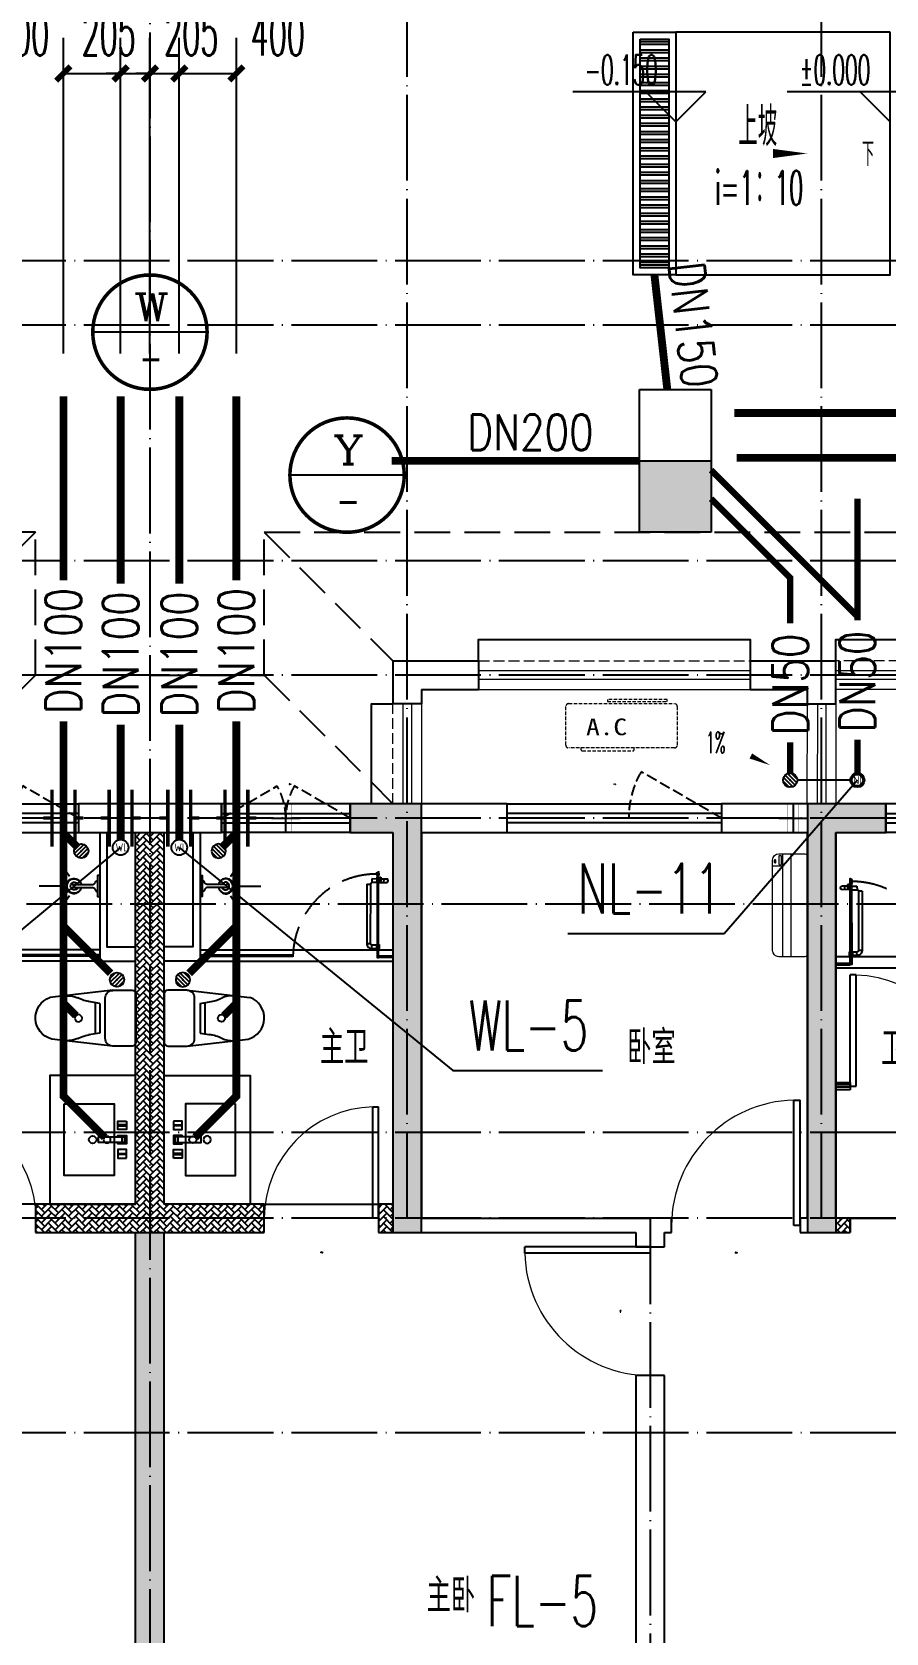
# Model space of a CAD drawing. Extents: x 27938 to 1507990, y 110129 to 923079.
# Drawn here: x 852092 to 858067, y 676056 to 687257 of the extents above; entities that cross this region are included whole.
import ezdxf
from ezdxf.enums import TextEntityAlignment as Align

# ---------------------------------------------------------------- set-up
doc = ezdxf.new("R2010")
doc.units = 0
doc.header["$LTSCALE"] = 1000
doc.header["$MEASUREMENT"] = 0
doc.linetypes.add('DASH', pattern=[0.35, 0.25, -0.1])
doc.linetypes.add('DOTE', pattern=[2.42, 2, -0.2, 0.02, -0.2])
for name, color, linetype in [('COLUMN', 9, 'Continuous'), ('CURTWALL', 4, 'Continuous'), ('DIM_ELEV', 3, 'Continuous'), ('DIM_SYMB', 3, 'Continuous'), ('DIM_凝结', 150, 'Continuous'), ('DIM_废水', 31, 'Continuous'), ('DIM_污水', 2, 'Continuous'), ('DIM_雨水', 4, 'Continuous'), ('DOTE', 1, 'Continuous'), ('EQUIP_污水', 7, 'Continuous'), ('IP-bath&kitchen-JOHNSON', 4, 'Continuous'), ('LVTRY', 6, 'Continuous'), ('P-bath&kitchen-JOHNSON', 4, 'Continuous'), ('PIPE-凝结', 150, 'N'), ('PIPE-污水', 2, 'W'), ('PIPE-雨水', 4, 'TG_Y'), ('PUB_HATCH', 8, 'Continuous'), ('PUB_TEXT', 4, 'Continuous'), ('STAIR', 2, 'Continuous'), ('TEXT_凝结', 7, 'Continuous'), ('TEXT_污水', 7, 'Continuous'), ('TEXT_雨水', 7, 'Continuous'), ('TWT_DIM', 3, 'Continuous'), ('TWT_雨水口', 4, 'Continuous'), ('VALVE_污水', 7, 'Continuous'), ('VPIPE-中水', 122, 'Continuous'), ('VPIPE-凝结', 150, 'N'), ('VPIPE-污水', 2, 'W'), ('WALL', 9, 'Continuous'), ('WINDOW', 4, 'Continuous'), ('WINDOW_TEXT', 7, 'Continuous'), ('保温', 6, 'Continuous'), ('卫生间', 6, 'Continuous'), ('机电标识类', 1, 'Continuous'), ('看线', 251, 'Continuous')]:
    doc.layers.add(name, color=color, linetype=linetype)
for name, color, linetype, lineweight in [('平面-排水沟', 86, 'Continuous', 15), ('平面-栏杆', 135, 'Continuous', 15), ('平面-看线', 45, 'Continuous', 15), ('平面-空调室内机', 176, 'Continuous', 9), ('平面-空调预留孔', 173, 'Continuous', 15), ('空调', 76, 'Continuous', 13)]:
    doc.layers.add(name, color=color, linetype=linetype, lineweight=lineweight)
doc.styles.add('_TCH_DIM', font='SIMPLEX.shx', dxfattribs={"width": 0.7, "bigfont": 'GBCBIG.shx'})
doc.styles.add('_TCH_DIM_T3', font='SIMPLEX.shx', dxfattribs={"width": 0.494118, "bigfont": 'GBCBIG.shx'})
doc.styles.add('_TCH_WINDOW', font='SIMPLEX.shx', dxfattribs={"width": 0.7, "height": 3.5, "bigfont": 'GBCBIG.shx'})
doc.styles.add('_TWT_CIRCLE', font='COMPLEX', dxfattribs={"width": 1.1, "height": 3.5, "bigfont": 'HZTXT'})
doc.styles.add('_TWT_PIPEDN', font='SIMPLEX', dxfattribs={"width": 0.8, "height": 3.5, "bigfont": 'HZTXT'})
doc.styles.add('_TWT_SERIAL', font='SIMPLEX', dxfattribs={"width": 0.8, "height": 3.5, "bigfont": 'HZTXT'})
doc.styles.get("Standard").update_dxf_attribs({"font": 'gbenor.shx', "bigfont": 'gbcbig.shx'})
doc.styles.add('TG_LINETYPE', font='SIMPLEX', dxfattribs={"width": 0.8, "height": 3, "bigfont": 'HZTXT'})
doc.styles.add('黑体', font='simhei.ttf')
doc.linetypes.add('N', pattern='A,3,-0.2,["N",Standard,S=0.25,R=0,X=-0.1,Y=-0.115],-0.2', length=3.4)
doc.linetypes.add('TG_Y', pattern='A,2,-0.229,["Y",TG_LINETYPE,S=0.1,R=0,X=-0.229,Y=-0.15],0', length=2.229)
doc.linetypes.add('W', pattern='A,3,-0.2,["W",Standard,S=0.25,R=0,X=-0.1,Y=-0.115],-0.2', length=3.4)
doc.dimstyles.new('_TWT_ARCH&&100', dxfattribs={"dimtxt": 297.5, "dimasz": 100, "dimexe": 250, "dimexo": 300, "dimgap": 126.25, "dimtad": 1, "dimdec": 0, "dimzin": 0, "dimdsep": 46, "dimtxsty": '_TCH_DIM_T3', "dimblk": 'ARCHTICK', "dimcen": 0.09, "dimclrt": 7, "dimazin": 2, "dimtfac": 1, "dimtdec": 0, "dimtix": 1, "dimtmove": 2, "dimatfit": 3, "dimfxl": 1, "dimtolj": 1, "dimtzin": 0, "dimarcsym": 0})
pattern_1 = [(45, (0, 0), (0, 47.4157523), [100.584, -33.528]), (135, (23.708, 23.708), (3e-15, 47.4157523), [100.584, -33.528])]
pattern_2 = [(45, (-445516.58, -596748.81), (0, 47.4157523), [100.584, -33.528]), (135, (-445492.87, -596725.102), (3e-15, 47.4157523), [100.584, -33.528])]

# ---------------------------------------------------------------- blocks, each defined once
blk = doc.blocks.new('A$C148B7D8E')
at = {"layer": '卫生间', "color": 159, "linetype": 'DASH', "true_color": 0x22346e}
for p, q in [((24300, 10000), (23400, 9100)), ((24300, 9000), (23400, 8100))]:
    blk.add_line(p, q, dxfattribs=at)
blk.add_lwpolyline([(25100, 9000), (24300, 9000), (24300, 10000), (17900, 10000), (17900, 10800), (16100, 10800), (16100, 11800)], dxfattribs=at)
blk = doc.blocks.new('rrrrrrrrrrrra')
at = {"color": 0}
for p, q in [((-112, 459), (-112, 324)), ((253, 484), (-87, 484)), ((278, 324), (278, 459)), ((-112, 324), (-64, -103)), ((-59, 271), (224, 271)), ((-21, 232), (-34, 154)), ((186, 232), (-21, 232)), ((186, 232), (199, 154)), ((278, 324), (228, -116)), ((191, 200), (-26, 200))]:
    blk.add_line(p, q, dxfattribs=at)
for centre, radius, start, end in [((-87, 459), 25, 90, 180), ((253, 459), 25, 0, 90), ((-59, 324), 53.3, 180, 270), ((224, 324), 53.3, 270, 0), ((-323, 210), 294, 333.5369, 351.4828), ((488, 210), 294, 188.5172, 206.4631), ((149, -3), 224, 158.5202, 180), ((16, -3), 224, 0, 21.4798), ((84, -64), 153, 195.0773, 340.1181)]:
    blk.add_arc(centre, radius, start, end, dxfattribs=at)
blk = doc.blocks.new('A$C1E0F638F')
at = {"color": 0}
for points in [[(500, 435), (500, 85), (0, 85), (0, 435)], [(270, 30), (230, 30), (230, 195), (270, 195)], [(120, 0), (180, 0), (180, 60), (120, 60)], [(147, 55), (153, 55), (153, 5), (147, 5)], [(230, 30), (270, 30), (270, 10), (230, 10)], [(380, 0), (320, 0), (320, 60), (380, 60)], [(353, 55), (347, 55), (347, 5), (353, 5)]]:
    blk.add_lwpolyline(points, close=True, dxfattribs=at)
blk.add_lwpolyline([(270, 60), (280, 60), (280, 0), (220, 0), (220, 60), (230, 60)], dxfattribs=at)
blk.add_circle((250, 236), 26, dxfattribs=at)
blk = doc.blocks.new('$lvtry$00000171')
at = {"color": 0}
for p, q in [((-74, 11), (-11, 74)), ((-70, -27), (27, 70)), ((-53, -53), (53, 53)), ((-27, -70), (70, 27)), ((11, -74), (74, -11))]:
    blk.add_line(p, q, dxfattribs=at)
blk.add_circle((0, 0), 75, dxfattribs=at)
blk.add_point((0, 0), dxfattribs=at)
blk = doc.blocks.new('135')
blk.add_hatch(color=0).paths.add_polyline_path([(5, 2), (4, -1), (-5, 2), (-4, 5)])
at = {"color": 0}
for p, q in [((-6, 19), (-3, 19)), ((-3, 19), (-6, 19)), ((-6, 3), (5, -2)), ((-6, 3), (-5, 3)), ((-5, 11), (-5, 31)), ((5, 11), (-5, 11)), ((5, 10), (-5, 10)), ((-5, 3), (-4, 6)), ((-4, 6), (5, 2)), ((0, 0), (0, 39)), ((6, 19), (3, 19)), ((3, 19), (6, 19)), ((4, -1), (5, 2)), ((5, 11), (5, 32)), ((4, -1), (6, -2))]:
    blk.add_line(p, q, dxfattribs=at)
for centre, radius, start, end in [((6, 16), 13.5, 151.0147, 204.8403), ((13, 4), 20.5, 163.0924, 182.0012), ((-6, 4), 1, 184.2275, 248.4661), ((-5, 22), 0.5, 335.7643, 151.0147), ((4, 18), 9.42, 155.7643, 171.9773), ((9, 15), 14.6, 166.278, 198.0953), ((14, 4), 19.5, 163.7443, 182.5269), ((-5, 3), 0.5, 181.9385, 247.2597), ((5, 22), 0.5, 29.8425, 204.574), ((-6, 17), 11.7, 10.475, 24.574), ((-6, 15), 12.4, 338.6449, 16.0476), ((29, 7), 24, 172.9439, 199.2318), ((-6, 16), 13.4, 334.9111, 29.8425), ((26, 6), 20.6, 169.1454, 199.9526), ((6, -1), 1.17, 247.4597, 19.9526), ((6, -1), 0.5, 247.4597, 19.2318)]:
    blk.add_arc(centre, radius, start, end, dxfattribs=at)
blk.add_open_spline([(-5, 31), (-4, 31), (-2, 33), (1, 29), (3, 31), (5, 32)], degree=3, knots=[0, 0, 0, 0, 3.066329, 6.218313, 11.124135, 11.124135, 11.124135, 11.124135], dxfattribs=at)
blk = doc.blocks.new('SDFAWERAWER')
at = {"layer": 'LVTRY', "color": 0}
for p, q in [((593941, -1242210), (593784, -1242595)), ((593941, -1242210), (593965, -1242220)), ((593988, -1242191), (593978, -1242214)), ((594017, -1242203), (593988, -1242191)), ((594016, -1242220), (594027, -1242193)), ((594026, -1242204), (594018, -1242222)), ((594025, -1242211), (594021, -1242220)), ((594023, -1242211), (594030, -1242194)), ((594025, -1242211), (594031, -1242197)), ((594027, -1242193), (594033, -1242195)), ((594030, -1242194), (594031, -1242197)), ((594032, -1242197), (594033, -1242195)), ((594033, -1242195), (594034, -1242197)), ((594034, -1242198), (594034, -1242197)), ((594047, -1242201), (594036, -1242229)), ((594037, -1242211), (594088, -1242232)), ((594039, -1242230), (594045, -1242214)), ((594042, -1242228), (594051, -1242205)), ((594050, -1242202), (594043, -1242218)), ((594047, -1242201), (594050, -1242202)), ((594050, -1242202), (594051, -1242205)), ((593965, -1242220), (593807, -1242604)), ((594007, -1242226), (593978, -1242214)), ((594016, -1242220), (594022, -1242223)), ((594018, -1242222), (594021, -1242220)), ((594023, -1242221), (594022, -1242223)), ((594022, -1242223), (594024, -1242222)), ((594024, -1242221), (594024, -1242222)), ((594028, -1242234), (594078, -1242255)), ((594036, -1242229), (594039, -1242230)), ((594039, -1242230), (594042, -1242228)), ((594057, -1242246), (594067, -1242223)), ((593784, -1242595), (593807, -1242604)), ((593803, -1242641), (593813, -1242618)), ((593803, -1242641), (593833, -1242653)), ((593813, -1242618), (593842, -1242630)), ((593842, -1242630), (593833, -1242653)), ((593834, -1242656), (593833, -1242653)), ((593845, -1242629), (593834, -1242656)), ((593836, -1242657), (593834, -1242656)), ((593848, -1242630), (593836, -1242657)), ((593845, -1242629), (593842, -1242630)), ((593848, -1242630), (593845, -1242629)), ((593847, -1242662), (593858, -1242634)), ((593847, -1242662), (593850, -1242663)), ((593850, -1242663), (593861, -1242635)), ((593852, -1242662), (593862, -1242637)), ((593858, -1242634), (593861, -1242635)), ((593861, -1242635), (593862, -1242637))]:
    blk.add_line(p, q, dxfattribs=at)
blk.add_lwpolyline([(593823, -1242717), (594046, -1242174), (594037, -1242170), (593814, -1242713)], close=True, dxfattribs=at)
blk.add_arc((594075, -1242240), 15.3, 281.7932, 33.7019, dxfattribs=at)
for centre, major_axis, start_param, end_param in [((593974, -1242224), (3.93, 9.6), 0, 1.570796), ((593817, -1242608), (13.5, 33.1), 1.570796, 3.141593), ((593817, -1242608), (3.93, 9.6), 1.570796, 3.141593)]:
    blk.add_ellipse(centre, major_axis=major_axis, ratio=1, start_param=start_param, end_param=end_param, dxfattribs=at)
at = {"layer": 'P-bath&kitchen-JOHNSON', "color": 0, "linetype": 'DASH'}
blk.add_arc((593810, -1242714), 586, 67.5369, 157.1325, dxfattribs=at)
at = {"layer": 'LVTRY', "color": 8, "xscale": -1, "rotation": 157.7329157530927}
blk.add_blockref('135', (594045, -1242162), dxfattribs=at)
blk = doc.blocks.new('A$C5DCB2F21')
at = {"layer": 'IP-bath&kitchen-JOHNSON', "color": 0}
for p, q in [((-68, -213), (-158, -275)), ((68, -213), (158, -275)), ((0, -261), (0, -425))]:
    blk.add_line(p, q, dxfattribs=at)
for centre, major_axis, ratio, start_param, end_param in [((0, -179), (-51, 0), 0.990052, -1.36297, 4.504563), ((0, -178), (-26.8, 0), 0.994812, -1.167677, 4.309269)]:
    blk.add_ellipse(centre, major_axis=major_axis, ratio=ratio, start_param=start_param, end_param=end_param, dxfattribs=at)
at = {"layer": 'LVTRY', "color": 0}
for p, q in [((74, 0), (-74, 0)), ((-10, -174), (-10, -49)), ((11, -174), (11, -49))]:
    blk.add_line(p, q, dxfattribs=at)
blk.add_lwpolyline([(74, 0), (74, -16), (-74, -16), (-74, 0)], dxfattribs=at)
for points in [[(-26, -31, -0.364142), (-38, -16, -0.020495)], [(-10, -49, 0.214893), (-26, -31, 7.649644)], [(11, -49, -0.21439), (26, -31, -7.649644)], [(26, -31, 0.364142), (38, -16, 0.020495)]]:
    blk.add_lwpolyline(points, format="xyb", dxfattribs=at)
blk.add_arc((0, -174), 10.5, 180, 0, dxfattribs=at)
for centre, major_axis, ratio, start_param, end_param in [((0, -181), (53.6, 0), 0.987577, 1.76809, 7.656688), ((-12, -165), (0, 1.43), 0.85, -1.570796, 4.712389), ((-12, -189), (0, 1.43), 0.85, 4.712389, 10.995574), ((12, -165), (0, 1.43), 0.85, 4.712389, 10.995574), ((12, -189), (0, 1.43), 0.85, 4.712389, 10.995574)]:
    blk.add_ellipse(centre, major_axis=major_axis, ratio=ratio, start_param=start_param, end_param=end_param, dxfattribs=at)
blk = doc.blocks.new('GDGDRGDGRD')
at = {"layer": 'IP-bath&kitchen-JOHNSON', "color": 0}
for p, q in [((490533, 524228), (491883, 524228)), ((490533, 524193), (491183, 524193)), ((490533, 524183), (491183, 524183)), ((490533, 524148), (491883, 524148)), ((491183, 524183), (491183, 524193)), ((491883, 524183), (491783, 524183)), ((491783, 524173), (491783, 524183)), ((491883, 524173), (491783, 524173))]:
    blk.add_line(p, q, dxfattribs=at)
for points in [[(490533, 525048), (490533, 524148), (490283, 524148)], [(490483, 525048), (490483, 524248), (490283, 524248)]]:
    blk.add_lwpolyline(points, dxfattribs=at)
at = {"layer": 'LVTRY', "color": 0}
blk.add_lwpolyline([(490883, 522448), (490283, 522448), (490283, 523348), (490883, 523348)], close=True, dxfattribs=at)
at = {"layer": 'IP-bath&kitchen-JOHNSON', "color": 8}
for name, p, rotation in [('A$C5DCB2F21', (490533, 524673), 90.008488524447), ('SDFAWERAWER', (-528536, 1449334), 22.25976934310711)]:
    blk.add_blockref(name, p, dxfattribs=dict(at, rotation=rotation))
at = {"layer": 'LVTRY', "color": 8, "xscale": -0.6666666667107826, "yscale": 0.6666666667107826}
for p in [(490663, 524918), (490413, 524018)]:
    blk.add_blockref('$lvtry$00000171', p, dxfattribs=at)
at = {"layer": 'LVTRY', "color": 8, "extrusion": (0, 0, -1), "xscale": -1, "zscale": -1, "rotation": 270}
blk.add_blockref('rrrrrrrrrrrra', (-490766, 523666), dxfattribs=at)
at = {"layer": 'LVTRY', "color": 8, "xscale": -1, "rotation": 270}
blk.add_blockref('A$C1E0F638F', (490347, 522649), dxfattribs=at)
blk = doc.blocks.new('GFDGFSDFGD')
at = {"layer": 'PUB_HATCH'}
for points in [[(447017, 373024), (447017, 372824), (447317, 372824), (447317, 370024), (447517, 370024), (447517, 373024)], [(450767, 373024), (450217, 373024), (450217, 370024), (450417, 370024), (450417, 372824), (450767, 372824)]]:
    blk.add_hatch(color=256, dxfattribs=at).paths.add_polyline_path(points)
at = {"layer": 'COLUMN', "color": 6}
for p, q in [((447017, 373024), (447017, 372824)), ((447517, 373024), (447017, 373024)), ((447517, 370024), (447517, 373024)), ((450767, 373024), (450217, 373024)), ((450217, 373024), (450217, 370024)), ((450767, 372824), (450767, 373024)), ((447017, 372824), (447317, 372824)), ((447317, 372824), (447317, 370024)), ((450417, 370024), (450417, 372824)), ((450417, 372824), (450767, 372824)), ((447317, 370024), (447517, 370024)), ((450217, 370024), (450417, 370024))]:
    blk.add_line(p, q, dxfattribs=at)
blk = doc.blocks.new('GDFGDGRD')
at = {"layer": '保温', "linetype": 'ByBlock', "ltscale": 10}
h = blk.add_hatch(dxfattribs=at)
h.set_pattern_fill('AR-HBONE', color=251, scale=55)
h.set_pattern_definition(pattern_1)
h.paths.add_polyline_path([(443916, 370024), (443916, 370224), (444016, 370224), (444016, 370024)])
h = blk.add_hatch(dxfattribs=at)
h.set_pattern_fill('AR-HBONE', color=251, scale=55)
h.set_pattern_definition(pattern_1)
h.paths.add_polyline_path([(440717, 370024), (440717, 370124), (440817, 370124), (440817, 370024)])
blk = doc.blocks.new('A$C001338C2')
for p, q in [((845, 304), (55, 304)), ((109, 215), (109, 304)), ((0, 249), (0, 22)), ((900, 22), (900, 249)), ((22, 0), (878, 0))]:
    blk.add_line(p, q)
at = {"lineweight": 5}
for p, q in [((900, 215), (0, 215)), ((900, 143), (0, 143))]:
    blk.add_line(p, q, dxfattribs=at)
for points in [[(73, 275), (57, 275, -0.414214), (51, 281), (51, 283, -0.414214), (57, 289), (73, 289, -0.414214), (79, 283), (79, 281, -0.414214)], [(89, 226), (22, 226, -0.414214), (17, 232), (17, 243, -0.414214), (22, 249), (89, 249, -0.414214), (95, 243), (95, 232, -0.414214)]]:
    blk.add_lwpolyline(points, format="xyb", close=True)
for centre, radius, start, end in [((55, 249), 55, 90, 180), ((845, 249), 55, 360, 90), ((22, 22), 22, 180, 270), ((878, 22), 22, 270, 360)]:
    blk.add_arc(centre, radius, start, end)
blk = doc.blocks.new('dongkong')
blk.add_wipeout([(-603756, 210771), (-603756, 210571), (-603836, 210571), (-603836, 210771)])
at = {"layer": '机电标识类', "color": 250, "linetype": 'DASH', "ltscale": 400}
for p, q in [((-603796, 210771), (-603796, 210571)), ((-603896, 210671), (-603696, 210671))]:
    blk.add_line(p, q, dxfattribs=at)
at = {"layer": '空调', "color": 6, "linetype": 'DASH', "const_width": 2}
blk.add_lwpolyline([(-603756, 210771), (-603756, 210571), (-603836, 210571), (-603836, 210771)], close=True, dxfattribs=at)
blk = doc.blocks.new('$TCHSYS$DOOR2D')
for p, q in [((0.45, 0.975), (0.5, 0.975)), ((0.45, 0), (0.45, 0.975)), ((0.5, 0), (0.5, 0.975)), ((0.5, 0), (0.45, 0))]:
    blk.add_line(p, q)
at = {"lineweight": 13}
blk.add_arc((0.475, 0), 0.975, 91.4693, 180, dxfattribs=at)
blk = doc.blocks.new('DSGDFGF')
at = {"layer": 'CURTWALL', "color": 0}
for p, q in [((676992, 342105), (676292, 342105)), ((676292, 342105), (676292, 342055)), ((676292, 342089), (676992, 342089)), ((676992, 342055), (676992, 342105)), ((677892, 342105), (677792, 342105)), ((677792, 342105), (677792, 342055)), ((677792, 342089), (677892, 342089)), ((677892, 342055), (677892, 342105)), ((676292, 342072), (676992, 342072)), ((676292, 342055), (676992, 342055)), ((677792, 342072), (677892, 342072)), ((677792, 342055), (677892, 342055))]:
    blk.add_line(p, q, dxfattribs=at)
at = {"layer": 'IP-bath&kitchen-JOHNSON', "color": 0}
for p, q in [((676542, 342985), (677892, 342985)), ((676542, 342950), (677192, 342950)), ((676542, 342940), (677192, 342940)), ((676542, 342905), (677892, 342905)), ((677192, 342940), (677192, 342950)), ((677892, 342940), (677792, 342940)), ((677792, 342930), (677792, 342940)), ((677892, 342930), (677792, 342930))]:
    blk.add_line(p, q, dxfattribs=at)
for points in [[(676542, 343855), (676542, 342905), (676292, 342905)], [(676492, 343855), (676492, 343005), (676292, 343005)]]:
    blk.add_lwpolyline(points, dxfattribs=at)
at = {"layer": 'LVTRY', "color": 0}
blk.add_lwpolyline([(676892, 341155), (676292, 341155), (676292, 342055), (676892, 342055)], close=True, dxfattribs=at)
at = {"layer": 'CURTWALL', "color": 0, "xscale": 800, "yscale": 800, "zscale": 50, "rotation": 5.54452612062199e-09}
blk.add_blockref('$TCHSYS$DOOR2D', (677392, 342080), dxfattribs=at)
at = {"layer": 'IP-bath&kitchen-JOHNSON', "color": 8}
for name, p, rotation in [('A$C5DCB2F21', (676542, 343480), 90.00848852444699), ('SDFAWERAWER', (-342526, 1268091), 22.25976934310714)]:
    blk.add_blockref(name, p, dxfattribs=dict(at, rotation=rotation))
at = {"layer": 'LVTRY', "color": 8, "xscale": -0.6666666667107826, "yscale": 0.6666666667107826}
for p in [(676672, 343725), (676422, 342775)]:
    blk.add_blockref('$lvtry$00000171', p, dxfattribs=at)
at = {"layer": 'LVTRY', "color": 8, "extrusion": (0, 0, -1), "xscale": -1, "zscale": -1, "rotation": 270}
blk.add_blockref('rrrrrrrrrrrra', (-676776, 342423), dxfattribs=at)
at = {"layer": 'LVTRY', "color": 8, "xscale": -1, "rotation": 270}
blk.add_blockref('A$C1E0F638F', (676357, 341356), dxfattribs=at)
blk = doc.blocks.new('A$C718F517F')
at = {"layer": '保温', "linetype": 'ByBlock', "ltscale": 10}
h = blk.add_hatch(dxfattribs=at)
h.set_pattern_fill('AR-HBONE', color=251, scale=55)
h.set_pattern_definition(pattern_2)
edge = h.paths.add_edge_path()
edge.add_line((200, 5100), (200, 7700))
edge.add_line((200, 7700), (0, 7700))
edge.add_line((0, 7700), (0, 5100))
edge.add_line((0, 5100), (200, 5100))
h = blk.add_hatch(dxfattribs=at)
h.set_pattern_fill('AR-HBONE', color=251, scale=55)
h.set_pattern_definition(pattern_2)
edge = h.paths.add_edge_path()
edge.add_line((900, 4900), (900, 5100))
edge.add_line((900, 5100), (-700, 5100))
edge.add_line((-700, 5100), (-700, 4900))
edge.add_line((-700, 4900), (900, 4900))
at = {"layer": '保温', "linetype": 'Continuous', "ltscale": 10}
h = blk.add_hatch(dxfattribs=at)
h.set_pattern_fill('HEX', color=251, scale=10, angle=90, style=0)
h.set_pattern_definition([(90, (-503782.47, -516048.461), (-16.49778, 1e-15), [9.525, -19.05]), (210, (-503782.47, -516048.461), (8.24889, -14.2874966), [9.525, -19.05]), (150, (-503782.47, -516038.936), (-8.24889, -14.2874966), [9.525, -19.05])])
h.paths.add_polyline_path([(0, 0), (200, 0), (200, 4900), (0, 4900)])
at = {"layer": '保温', "color": 251, "linetype": 'ByBlock', "ltscale": 10}
for p, q in [((0, 7700), (200, 7700)), ((0, 4900), (200, 4900)), ((0, 0), (200, 0))]:
    blk.add_line(p, q, dxfattribs=at)
blk = doc.blocks.new('gsergvr')
at = {"layer": '平面-空调预留孔', "linetype": 'DASH', "ltscale": 0.1}
for p, q in [((34075, 17176), (34075, 17166)), ((34085, 17156), (34438, 17156)), ((34448, 17166), (34448, 17176))]:
    blk.add_line(p, q, dxfattribs=at)
blk.add_lwpolyline([(34729, 17176), (33989, 17176, -0.414214), (33969, 17196), (33969, 17466, -0.414214), (33989, 17486), (34729, 17486, -0.414214), (34749, 17466), (34749, 17196, -0.414214)], format="xyb", close=True, dxfattribs=at)
blk.add_lwpolyline([(34679, 17515), (34260, 17515), (34260, 17500), (34679, 17500)], close=True, dxfattribs=at)
for centre, start, end in [((34085, 17166), 180, 270), ((34438, 17166), 270, 0)]:
    blk.add_arc(centre, 10, start, end, dxfattribs=at)
at = {"layer": '平面-空调预留孔', "color": 251, "linetype": 'DASH', "ltscale": 0.1, "true_color": 0x636466, "style": '黑体', "width": 1.2}
blk.add_text('A.C', height=117, dxfattribs=at).set_placement((34111, 17265))
blk = doc.blocks.new('rtyryrtyeeretee')
at = {"layer": '平面-空调预留孔'}
blk.add_blockref('gsergvr', (635673, 326706), dxfattribs=at)
blk = doc.blocks.new('A$C787F6C08')
h = blk.add_hatch()
h.set_pattern_fill('ANSI32', color=246, scale=12, angle=135)
h.set_pattern_definition([(180, (0, 0), (-4e-15, -57.15), []), (180, (-19.05, 19.05), (-4e-15, -57.15), [])])
h.paths.add_polyline_path([(50, -1650), (250, -1650), (250, -50), (50, -50)])
at = {"color": 246}
for points in [[(0, 0), (300, 0), (300, -1700), (0, -1700)], [(50, -50), (250, -50), (250, -1650), (50, -1650)]]:
    blk.add_lwpolyline(points, close=True, dxfattribs=at)
blk = doc.blocks.new('A$C62CD4B6E')
at = {"layer": 'DIM_ELEV', "color": 8}
for p, q in [((14190, -1018), (13259, -1018)), ((13980, -1228), (13770, -1018)), ((13980, -1228), (14190, -1018)), ((15690, -1018), (14759, -1018)), ((15480, -1228), (15270, -1018))]:
    blk.add_line(p, q, dxfattribs=at)
at = {"layer": 'DIM_SYMB', "color": 8}
for points in [[(14193, -1450, 0, 0, 0), (14899, -1450, 0, 64, 0), (14659, -1450, 0, 0, 0)], [(15381, -1450, 0, 0, 0), (19900, -1450, 0, 40, 0), (19750, -1450, 0, 0, 0)]]:
    blk.add_lwpolyline(points, format="xyseb", dxfattribs=at)
at = {"layer": 'STAIR', "color": 8}
blk.add_lwpolyline([(15480, -600), (13980, -600), (13980, -2300), (15480, -2300)], close=True, dxfattribs=at)
at = {"color": 8}
blk.add_blockref('A$C787F6C08', (13680, -600), dxfattribs=at)
at = {"layer": 'DIM_ELEV', "color": 7, "style": '_TCH_DIM', "width": 0.494118}
for s, p in [('-0.150', (13342, -969)), ('%%P0.000', (14846, -969))]:
    blk.add_text(s, height=208.2, dxfattribs=at).set_placement(p)
at = {"layer": 'DIM_SYMB', "color": 7, "style": '_TCH_DIM', "width": 0.7}
blk.add_text('上坡', height=270.1, rotation=0.0014, dxfattribs=at).set_placement((14417, -1398))
blk.add_text('下', height=169, dxfattribs=at).set_placement((15282, -1538))
at = {"layer": 'PUB_TEXT', "color": 8, "style": '_TCH_DIM'}
for s, height, width, p in [('i=1', 238, 0.494118, (14253, -1810)), ('：', 270, 0.7, (14533, -1810)), ('10', 238, 0.494118, (14671, -1810))]:
    blk.add_text(s, height=height, rotation=0.0014, dxfattribs=dict(at, width=width)).set_placement(p)
blk = doc.blocks.new('_ArchTick')
at = {"color": 0, "linetype": 'ByBlock', "const_width": 0.4}
blk.add_lwpolyline([(-0.5, -0.5), (0.5, 0.5)], dxfattribs=at)
blk = doc.blocks.new('*D215')
at = {"layer": 'Defpoints', "color": 0}
for p in [(853522, 686967), (853122, 684707), (853522, 684707)]:
    blk.add_point(p, dxfattribs=at)
at = {"layer": 'TWT_DIM', "color": 0, "lineweight": -2}
for p, q in [((853122, 685007), (853122, 687217)), ((853522, 685007), (853522, 687217)), ((853122, 686967), (853522, 686967))]:
    blk.add_line(p, q, dxfattribs=at)
at = {"layer": 'TWT_DIM', "color": 0, "lineweight": -2, "xscale": 100, "yscale": 100, "zscale": 100, "rotation": 180}
blk.add_blockref('_ArchTick', (853122, 686967), dxfattribs=at)
at = {"layer": 'TWT_DIM', "color": 0, "lineweight": -2, "xscale": 100, "yscale": 100, "zscale": 100}
blk.add_blockref('_ArchTick', (853522, 686967), dxfattribs=at)
at = {"layer": 'TWT_DIM', "color": 7, "insert": (853811, 687242), "char_height": 297.5, "attachment_point": 5, "style": '_TCH_DIM_T3'}
blk.add_mtext('\\A1;400', dxfattribs=at)
blk = doc.blocks.new('*D216')
at = {"layer": 'Defpoints', "color": 0}
for p in [(853122, 686967), (852917, 684707), (853122, 684707)]:
    blk.add_point(p, dxfattribs=at)
at = {"layer": 'TWT_DIM', "color": 0, "lineweight": -2}
for p, q in [((852917, 685007), (852917, 687217)), ((853122, 685007), (853122, 687217)), ((852917, 686967), (852817, 686967)), ((852917, 686967), (853122, 686967)), ((853122, 686967), (853222, 686967))]:
    blk.add_line(p, q, dxfattribs=at)
at = {"layer": 'TWT_DIM', "color": 0, "lineweight": -2, "xscale": 100, "yscale": 100, "zscale": 100}
blk.add_blockref('_ArchTick', (852917, 686967), dxfattribs=at)
at = {"layer": 'TWT_DIM', "color": 0, "lineweight": -2, "xscale": 100, "yscale": 100, "zscale": 100, "rotation": 180}
blk.add_blockref('_ArchTick', (853122, 686967), dxfattribs=at)
at = {"layer": 'TWT_DIM', "color": 7, "insert": (852628, 687242), "char_height": 297.5, "attachment_point": 5, "style": '_TCH_DIM_T3'}
blk.add_mtext('\\A1;205', dxfattribs=at)
blk = doc.blocks.new('*D217')
at = {"layer": 'Defpoints', "color": 0}
for p in [(852711, 686967), (852311, 684707), (852711, 684707)]:
    blk.add_point(p, dxfattribs=at)
at = {"layer": 'TWT_DIM', "color": 0, "lineweight": -2}
for p, q in [((852311, 685007), (852311, 687217)), ((852711, 685007), (852711, 687217)), ((852311, 686967), (852711, 686967))]:
    blk.add_line(p, q, dxfattribs=at)
at = {"layer": 'TWT_DIM', "color": 0, "lineweight": -2, "xscale": 100, "yscale": 100, "zscale": 100, "rotation": 180}
blk.add_blockref('_ArchTick', (852311, 686967), dxfattribs=at)
at = {"layer": 'TWT_DIM', "color": 0, "lineweight": -2, "xscale": 100, "yscale": 100, "zscale": 100}
blk.add_blockref('_ArchTick', (852711, 686967), dxfattribs=at)
at = {"layer": 'TWT_DIM', "color": 7, "insert": (852022, 687242), "char_height": 297.5, "attachment_point": 5, "style": '_TCH_DIM_T3'}
blk.add_mtext('\\A1;400', dxfattribs=at)
blk = doc.blocks.new('*D218')
at = {"layer": 'Defpoints', "color": 0}
for p in [(852917, 686967), (852711, 684707), (852917, 684707)]:
    blk.add_point(p, dxfattribs=at)
at = {"layer": 'TWT_DIM', "color": 0, "lineweight": -2}
for p, q in [((852711, 685007), (852711, 687217)), ((852917, 685007), (852917, 687217)), ((852711, 686967), (852611, 686967)), ((852711, 686967), (852917, 686967)), ((852917, 686967), (853017, 686967))]:
    blk.add_line(p, q, dxfattribs=at)
at = {"layer": 'TWT_DIM', "color": 0, "lineweight": -2, "xscale": 100, "yscale": 100, "zscale": 100}
blk.add_blockref('_ArchTick', (852711, 686967), dxfattribs=at)
at = {"layer": 'TWT_DIM', "color": 0, "lineweight": -2, "xscale": 100, "yscale": 100, "zscale": 100, "rotation": 180}
blk.add_blockref('_ArchTick', (852917, 686967), dxfattribs=at)
at = {"layer": 'TWT_DIM', "color": 7, "insert": (853206, 687242), "char_height": 297.5, "attachment_point": 5, "style": '_TCH_DIM_T3'}
blk.add_mtext('\\A1;205', dxfattribs=at)
blk = doc.blocks.new('$DorLib2D$00000001')
for p, q in [((0.45, 0.975), (0.5, 0.975)), ((0.45, 0), (0.45, 0.975)), ((0.5, 0), (0.5, 0.975)), ((0.5, 0), (0.45, 0))]:
    blk.add_line(p, q)
at = {"lineweight": 13}
blk.add_arc((0.475, 0), 0.975, 91.4693, 180, dxfattribs=at)
blk = doc.blocks.new('$WINLIB2D$00000001')
at = {"color": 0}
for points in [[(-0.5, 0.5), (-0.5, -0.5)], [(-0.5, 0.5), (0.5, 0.5)], [(0.5, -0.5), (0.5, 0.5)], [(0.5, 0.1667), (-0.5, 0.1667)], [(0.5, -0.1667), (-0.5, -0.1667)], [(-0.5, -0.5), (0.5, -0.5)]]:
    blk.add_lwpolyline(points, dxfattribs=at)
blk = doc.blocks.new('$TwtSys$00000147')
blk.add_circle((0, 0, 0), 25)
blk = doc.blocks.new('$VALVE$00000553')
at = {"const_width": 30}
for points in [[(0, 100), (0, 175)], [(0, 100), (-250, 100), (-250, 100)], [(0, 100), (250, 100), (250, 100)], [(-250, -100), (-250, -100), (0, -100)], [(250, -100), (250, -100), (0, -100)], [(0, -175), (0, -100)]]:
    blk.add_lwpolyline(points, dxfattribs=at)
blk = doc.blocks.new('$TwtSys$00000424')
for p, q in [((-500, 250), (500, 250)), ((-500, -250), (-500, 250)), ((0, -250), (0, 250)), ((500, 250), (500, -250)), ((500, -250), (-500, -250))]:
    blk.add_line(p, q)
blk.add_solid([(0, 250), (500, 250), (0, -250), (500, -250)])

msp = doc.modelspace()

# ---------------------------------------------------------------- hatches: boundary and pattern name
at = {"layer": 'PIPE-凝结'}
for points in [[(857396.6, 683438.5), (857412.5, 683454.4), (857419.1, 683447.8)], [(857396.6, 683438.5), (857419.1, 683438.5), (857419.1, 683447.8)]]:
    msp.add_hatch(color=256, dxfattribs=at).paths.add_polyline_path(points)
at = {"layer": 'PIPE-污水'}
for points in [[(852311.5, 679812.2), (852292, 679792.7), (852284, 679800.8)], [(852311.5, 679812.2), (852284, 679812.2), (852284, 679800.8)], [(853521.7, 679812.2), (853541.1, 679792.7), (853549.2, 679800.8)], [(853521.7, 679812.2), (853549.2, 679812.2), (853549.2, 679800.8)]]:
    msp.add_hatch(color=256, dxfattribs=at).paths.add_polyline_path(points)

# ---------------------------------------------------------------- linework, layer by layer
at = {"layer": 'DIM_凝结'}
msp.add_line((856934.2, 680948.7), (855839.7, 680948.7), dxfattribs=at)
msp.add_line((856934.2, 680948.7), (855839.7, 680948.7), dxfattribs=at)
at = {"layer": 'DIM_污水'}
for p, q in [((853316.6, 685157.2), (852516.6, 685157.2)), ((852711.5, 681552.2), (850865.1, 680019.6)), ((852711.5, 681552.2), (850865.1, 680019.6)), ((853121.7, 681552.2), (855036.4, 679991.9)), ((853121.7, 681552.2), (855036.4, 679991.9)), ((855036.4, 679991.9), (856082, 679991.9)), ((855036.4, 679991.9), (856082, 679991.9))]:
    msp.add_line(p, q, dxfattribs=at)
at = {"layer": 'DIM_污水', "const_width": 25}
msp.add_lwpolyline([(853316.6, 685157.2, 1), (852516.6, 685157.2, 1)], format="xyb", close=True, dxfattribs=at)
at = {"layer": 'DIM_雨水'}
msp.add_line((854695.9, 684157.2), (853895.9, 684157.2), dxfattribs=at)
at = {"layer": 'DIM_雨水', "const_width": 25}
msp.add_lwpolyline([(854695.9, 684157.2, 1), (853895.9, 684157.2, 1)], format="xyb", close=True, dxfattribs=at)
at = {"layer": 'DOTE', "color": 169, "linetype": 'DOTE', "ltscale": 0.3}
for p, q in [((852916.6, 690157.2), (852916.6, 666975.2)), ((854716.6, 678957.2), (854716.6, 690157.2)), ((857616.6, 678957.2), (857616.6, 690157.2)), ((879916.6, 685657.2), (825916.6, 685657.2)), ((879916.6, 685207.2), (825916.6, 685207.2)), ((879916.6, 683557.2), (825916.6, 683557.2)), ((879916.6, 682757.2), (825916.6, 682757.2)), ((825916.6, 681157.4), (879916.6, 681157.4)), ((879916.6, 679557.2), (825916.6, 679557.2)), ((879916.6, 678957.2), (825916.6, 678957.2)), ((856416.6, 678957.2), (856416.6, 666975.2)), ((879916.6, 677457.2), (825916.6, 677457.2))]:
    msp.add_line(p, q, dxfattribs=at)
at = {"layer": 'PIPE-凝结', "ltscale": 0.5, "const_width": 45}
for points in [[(857866.6, 683168.5), (856842.7, 684192.4)], [(857396.6, 683438.5), (856842.7, 683992.4)], [(857866.6, 683168.5), (857866.6, 683992.7)], [(857396.6, 683120.4), (857396.6, 683438.5)], [(857866.6, 683140.5), (857866.6, 683168.5)], [(857396.6, 682069.5), (857396.6, 682287)], [(857866.6, 682072.7), (857866.6, 682307.2)]]:
    msp.add_lwpolyline(points, dxfattribs=at)
at = {"layer": 'PIPE-污水', "ltscale": 0.5, "const_width": 55}
for points in [[(852311.5, 683420.6), (852311.5, 684707.2)], [(852711.5, 683396.6), (852711.5, 684707.2)], [(853121.7, 683396.6), (853121.7, 684707.2)], [(853521.7, 683420.6), (853521.7, 684707.2)], [(852311.5, 681652.2), (852311.5, 682434.9)], [(852711.5, 681607.2), (852711.5, 682410.9)], [(853121.7, 681607.2), (853121.7, 682410.9)], [(853521.7, 681652.2), (853521.7, 682434.9)], [(852402.1, 681561.6), (852311.5, 681652.2)], [(852311.5, 681002.2), (852311.5, 681652.2)], [(853431.1, 681561.6), (853521.7, 681652.2)], [(853521.7, 681002.2), (853521.7, 681652.2)], [(852641.8, 680671.8), (852311.5, 681002.2)], [(852311.5, 680462.3), (852311.5, 681002.2)], [(853191.3, 680671.8), (853521.7, 681002.2)], [(853521.7, 680462.3), (853521.7, 681002.2)], [(852398.9, 680374.8), (852311.5, 680462.3)], [(852311.5, 679812.2), (852311.5, 680462.3)], [(853434.3, 680374.8), (853521.7, 680462.3)], [(853521.7, 679812.2), (853521.7, 680462.3)], [(852598.8, 679524.8), (852311.5, 679812.2)], [(853234.4, 679524.8), (853521.7, 679812.2)]]:
    msp.add_lwpolyline(points, dxfattribs=at)
at = {"layer": 'PIPE-雨水', "ltscale": 0.5, "const_width": 55}
for points in [[(856446.6, 685557.3), (856536.5, 684757.2)], [(857005.8, 684592.2), (860601.7, 684592.2)], [(854607.2, 684257.2), (856342.7, 684257.2)], [(859076.6, 684278.2), (857022.4, 684278.2)]]:
    msp.add_lwpolyline(points, dxfattribs=at)
at = {"layer": 'VPIPE-中水', "color": 8, "linetype": 'Continuous'}
for centre in [(852711.4, 681552.2), (853121.7, 681552.2)]:
    msp.add_circle(centre, 55, dxfattribs=at)
at = {"layer": 'VPIPE-凝结', "color": 8, "ltscale": 0.1}
msp.add_line((857826.6, 682022.7), (857446.6, 682022.7), dxfattribs=at)
at = {"layer": 'VPIPE-凝结'}
msp.add_circle((857866.6, 682022.7), 50, dxfattribs=at)
at = {"layer": 'VPIPE-凝结', "color": 8}
msp.add_circle((857866.6, 682022.7), 40, dxfattribs=at)
at = {"layer": 'VPIPE-污水'}
for centre in [(852711.5, 681552.2), (853121.7, 681552.2)]:
    msp.add_circle(centre, 55, dxfattribs=at)
at = {"layer": 'WALL', "color": 8}
for p, q in [((854616.6, 682857.2), (854616.6, 682557.2)), ((854616.6, 682857.2), (855216.6, 682857.2)), ((855216.6, 682857.2), (855216.6, 682657.2)), ((857116.6, 682857.2), (857716.6, 682857.2)), ((857116.6, 682857.2), (857116.6, 682657.2)), ((857716.6, 682557.2), (857716.6, 682857.2)), ((854816.6, 682657.2), (854816.6, 682557.2)), ((854816.6, 682657.2), (855216.6, 682657.2)), ((857116.6, 682657.2), (857516.6, 682657.2)), ((857516.6, 682557.2), (857516.6, 682657.2)), ((854816.6, 682557.2), (854616.6, 682557.2)), ((857516.6, 682557.2), (857716.6, 682557.2)), ((852916.6, 681857.2), (852416.5, 681857.2)), ((852416.5, 681857.2), (852416.5, 681657.2)), ((853416.7, 681857.2), (852916.6, 681857.2)), ((853416.7, 681657.2), (853416.7, 681857.2)), ((854716.6, 681857.2), (854316.7, 681857.2)), ((854316.7, 681857.2), (854316.7, 681657.2)), ((855416.6, 681857.2), (854716.6, 681857.2)), ((855416.6, 681657.2), (855416.6, 681857.2)), ((856916.6, 681857.2), (856916.6, 681657.2)), ((858066.6, 681857.2), (857616.6, 681857.2)), ((858066.6, 681657.2), (858066.6, 681857.2)), ((852416.5, 681657.2), (852816.6, 681657.2)), ((852816.6, 679057.2), (852816.6, 681657.2)), ((853016.6, 679057.2), (853016.6, 681657.2)), ((853016.6, 681657.2), (853416.7, 681657.2)), ((854316.7, 681657.2), (854616.6, 681657.2)), ((854616.6, 681657.2), (854616.6, 679057.2)), ((854816.6, 681657.2), (855416.6, 681657.2)), ((854816.6, 681657.2), (854816.6, 678957.2)), ((857716.6, 681657.2), (858066.6, 681657.2)), ((857716.6, 678957.2), (857716.6, 681657.2)), ((852816.6, 679057.2), (852116.6, 679057.2)), ((852116.6, 679057.2), (852116.6, 678857.2)), ((853716.6, 679057.2), (853016.6, 679057.2)), ((853716.6, 678857.2), (853716.6, 679057.2)), ((854616.6, 679057.2), (854516.6, 679057.2)), ((854516.6, 679057.2), (854516.6, 678857.2)), ((854816.6, 678957.2), (856416.6, 678957.2)), ((856566.6, 678957.2), (856416.6, 678957.2)), ((856566.6, 678857.2), (856566.6, 678957.2)), ((857516.6, 678957.2), (857466.6, 678957.2)), ((857466.6, 678957.2), (857466.6, 678857.2)), ((857816.6, 678957.2), (857716.6, 678957.2)), ((857816.6, 678857.2), (857816.6, 678957.2)), ((852116.6, 678857.2), (852816.6, 678857.2)), ((852816.6, 673957.2), (852816.6, 678857.2)), ((853016.6, 673957.2), (853016.6, 678857.2)), ((853016.6, 678857.2), (853716.6, 678857.2)), ((854516.6, 678857.2), (854716.6, 678857.2)), ((854716.6, 678857.2), (856316.6, 678857.2)), ((856316.6, 678857.2), (856316.6, 678757.2)), ((856516.6, 678857.2), (856566.6, 678857.2)), ((856516.6, 678757.2), (856516.6, 678857.2)), ((857466.6, 678857.2), (857616.6, 678857.2)), ((857616.6, 678857.2), (857816.6, 678857.2)), ((856316.6, 678757.2), (856516.6, 678757.2)), ((856516.6, 677857.2), (856316.6, 677857.2)), ((856316.6, 677857.2), (856316.6, 674557.2)), ((856516.6, 674557.2), (856516.6, 677857.2))]:
    msp.add_line(p, q, dxfattribs=at)
at = {"layer": 'WINDOW', "color": 8}
for p, q in [((852116.6, 679057.2), (851316.6, 679057.2)), ((853716.6, 679057.2), (854516.6, 679057.2)), ((857816.6, 678957.2, 800), (858616.6, 678957.2, 800))]:
    msp.add_line(p, q, dxfattribs=at)
at = {"layer": 'WINDOW', "color": 8, "linetype": 'DASH'}
msp.add_line((857816.6, 678957.2), (857816.6, 678857.2), dxfattribs=at)
at = {"layer": 'WINDOW', "color": 8, "linetype": 'DASH', "ltscale": 0.3}
for points in [[(856916.6, 681757.2), (856353.4, 682081.8, 0.1314846), (856266.6, 681757.2)], [(852416.5, 681757.2), (852026.7, 681982.1, 0.1316053), (851966.5, 681757.2)]]:
    msp.add_lwpolyline(points, format="xyb", dxfattribs=at)
at = {"layer": '平面-排水沟', "color": 8}
msp.add_lwpolyline([(856970.4, 682264, 0, 0, 0), (857256.5, 682127.1, 0, 40, 0), (857121.2, 682191.9, 0, 0, 0)], format="xyseb", dxfattribs=at)
at = {"layer": '平面-栏杆', "color": 8}
for points in [[(857116.6, 682787.2), (855216.6, 682787.5)], [(857116.6, 682727.2), (855216.6, 682727.5)], [(859316.6, 682787.2), (857716.6, 682787.5)], [(859316.6, 682727.2), (857716.6, 682727.5)], [(854686.9, 682557.2), (854686.6, 681857.2)], [(854746.9, 682557.2), (854746.6, 681857.2)], [(857586.6, 682557.2), (857586.3, 681857.2)], [(857646.6, 682557.2), (857646.3, 681857.2)]]:
    msp.add_lwpolyline(points, dxfattribs=at)
at = {"layer": '平面-看线', "color": 8, "linetype": 'DASH', "ltscale": 0.3}
msp.add_line((854616.6, 681857.2), (854616.9, 682557.2), dxfattribs=at)
for points in [[(855216.6, 682857.2), (857116.6, 682857.2)], [(859316.6, 682857.2), (857716.6, 682857.2)]]:
    msp.add_lwpolyline(points, dxfattribs=at)
at = {"layer": '平面-看线', "color": 8}
for points in [[(855216.6, 682657.2), (857116.6, 682657.2)], [(859316.6, 682657.2), (857716.6, 682657.2)], [(854816.9, 682557.2), (854816.6, 681857.2)], [(857716.6, 682557.2), (857716.3, 681857.2)]]:
    msp.add_lwpolyline(points, dxfattribs=at)
at = {"layer": '看线', "color": 8, "ltscale": 0.5}
for points in [[(855216.6, 682857.2), (855216.6, 683007.2), (857116.6, 683007.2), (857116.6, 682857.2)], [(857716.6, 682857.2), (857716.6, 683007.2), (859316.6, 683007.2), (859316.6, 682857.2)], [(854466.9, 681857.2), (854466.9, 682557.2), (854616.9, 682557.2)]]:
    msp.add_lwpolyline(points, dxfattribs=at)

# ---------------------------------------------------------------- block references
at = {"color": 8}
for name, p in [('A$C148B7D8E', (827816.6, 673757.2)), ('GFDGFSDFGD', (407300, 308833.4)), ('rtyryrtyeeretee', (186184.5, 338366.1)), ('GDGDRGDGRD', (362734.1, 156608.7))]:
    msp.add_blockref(name, p, dxfattribs=at)
at = {"color": 8, "xscale": -1}
for name, p in [('A$C148B7D8E', (878016.6, 673757.2)), ('GDFGDGRD', (1298533.2, 308833.4)), ('GDGDRGDGRD', (1343098.9, 156608.7)), ('DSGDFGF', (1535608.9, 337801.8))]:
    msp.add_blockref(name, p, dxfattribs=at)
at = {"ltscale": 0.5}
msp.add_blockref('A$C62CD4B6E', (842616.6, 687857.2), dxfattribs=at)
at = {"layer": 'EQUIP_污水', "yscale": -1, "rotation": 180}
for p in [(852416.6, 680357.2), (852416.6, 680357.2), (852416.6, 680357.2), (852416.6, 680357.2), (852416.6, 680357.2), (852416.6, 680357.2), (852616.5, 679507.2), (852616.5, 679507.2), (852616.5, 679507.2), (852616.5, 679507.2), (852616.5, 679507.2), (852616.5, 679507.2)]:
    msp.add_blockref('$TwtSys$00000147', p, dxfattribs=at)
at = {"layer": 'EQUIP_污水'}
for p in [(853416.6, 680357.2), (853416.6, 680357.2), (853416.6, 680357.2), (853416.6, 680357.2), (853416.6, 680357.2), (853416.6, 680357.2), (853216.7, 679507.2), (853216.7, 679507.2), (853216.7, 679507.2), (853216.7, 679507.2), (853216.7, 679507.2), (853216.7, 679507.2)]:
    msp.add_blockref('$TwtSys$00000147', p, dxfattribs=at)
at = {"layer": 'LVTRY', "color": 8, "xscale": 0.6666666667107825, "yscale": 0.6666666667107825, "rotation": 269.9999999939778}
msp.add_blockref('$lvtry$00000171', (857396.6, 682022.7), dxfattribs=at)
at = {"layer": 'TWT_雨水口', "rotation": 270.0000326671497}
msp.add_blockref('$TwtSys$00000424', (856592.7, 684257.2), dxfattribs=at)
at = {"layer": 'VALVE_污水', "xscale": 0.8, "zscale": 0.8}
for p, yscale, rotation in [((852311.5, 681757.2), -0.8, 89.99999999999783), ((852711.5, 681757.2), -0.8, 89.99999999999788), ((853121.7, 681757.2), 0.8, 90.00000000000212), ((853521.7, 681757.2), 0.8, 90.00000000000217)]:
    msp.add_blockref('$VALVE$00000553', p, dxfattribs=dict(at, yscale=yscale, rotation=rotation))
at = {"layer": 'WINDOW', "color": 8}
ref = msp.add_blockref('$WINLIB2D$00000001', (851966.5, 681757.2), dxfattribs=dict(at, xscale=-900, yscale=200, zscale=-900, rotation=180.000000003513))
ref.add_attrib('A', 'C0914', (851925.2, 681992.5), dxfattribs={"layer": 'WINDOW_TEXT', "color": 8, "ltscale": 0.5, "height": 4.25, "rotation": 0, "style": '_TCH_WINDOW', "width": 0.494118})
ref = msp.add_blockref('$WINLIB2D$00000001', (856166.6, 681757.2), dxfattribs=dict(at, xscale=1500, yscale=-200, zscale=1500, rotation=359.9999999969686))
ref.add_attrib('A', 'C1514a', (856161.3, 681992.5), dxfattribs={"layer": 'WINDOW_TEXT', "color": 8, "ltscale": 0.5, "height": 4.25, "style": '_TCH_WINDOW', "width": 0.494118})
ref = msp.add_blockref('$WINLIB2D$00000001', (858516.6, 681757.2), dxfattribs=dict(at, xscale=-900, yscale=-200, zscale=-900, rotation=1.823162473766424e-09))
ref.add_attrib('A', 'C0914', (858537.3, 681992.5), dxfattribs={"layer": 'WINDOW_TEXT', "color": 8, "ltscale": 0.5, "height": 4.25, "rotation": 0, "style": '_TCH_WINDOW', "width": 0.494118})
ref = msp.add_blockref('$DorLib2D$00000001', (851716.6, 678957.2), dxfattribs=dict(at, xscale=800, yscale=-800, zscale=800, rotation=179.9999999939821))
ref.add_attrib('A', 'M0822', (851709.7, 678716.7), dxfattribs={"layer": 'WINDOW_TEXT', "color": 8, "ltscale": 0.5, "height": 5.95, "rotation": 360, "style": '_TCH_WINDOW', "width": 0.494118})
ref = msp.add_blockref('$DorLib2D$00000001', (854116.6, 678957.2), dxfattribs=dict(at, xscale=800, yscale=800, zscale=800, rotation=6.01791841182132e-09))
ref.add_attrib('A', 'M0822', (854109.7, 678716.7), dxfattribs={"layer": 'WINDOW_TEXT', "color": 8, "ltscale": 0.5, "height": 5.95, "rotation": 0, "style": '_TCH_WINDOW', "width": 0.494118})
ref = msp.add_blockref('$DorLib2D$00000001', (857016.6, 678907.2), dxfattribs=dict(at, xscale=900, yscale=900, zscale=900, rotation=3.223884863770534e-09))
ref.add_attrib('A', 'M0922', (857009.7, 678714.5), dxfattribs={"layer": 'WINDOW_TEXT', "color": 8, "ltscale": 0.5, "height": 5.95, "rotation": 0, "style": '_TCH_WINDOW', "width": 0.494118})
ref = msp.add_blockref('$DorLib2D$00000001', (856416.6, 678307.2), dxfattribs=dict(at, xscale=900, yscale=900, zscale=900, rotation=90.00000000129845))
ref.add_attrib('A', 'M0922', (856211.6, 678300.3), dxfattribs={"layer": 'WINDOW_TEXT', "color": 8, "ltscale": 0.5, "height": 5.95, "rotation": 90, "style": '_TCH_WINDOW', "width": 0.494118})
at = {"layer": '平面-空调预留孔', "color": 8, "xscale": -0.8000000000465648, "yscale": 0.8000000000465648, "zscale": 0.8000000000465646, "rotation": 89.99999976656984}
msp.add_blockref('A$C001338C2', (857516.6, 681507.4), dxfattribs=at)

# ---------------------------------------------------------------- texts
at = {"layer": 'DIM_凝结', "color": 7, "style": '_TWT_SERIAL', "width": 0.64}
msp.add_text('NL-11', height=350, dxfattribs=at).set_placement((855909.7, 681088.7))
msp.add_text('NL-11', height=350, dxfattribs=at).set_placement((855909.7, 681088.7))
at = {"layer": 'DIM_废水', "color": 7, "style": '_TWT_SERIAL', "width": 0.64}
msp.add_text('FL-5', height=350, dxfattribs=at).set_placement((855273.8, 676104.8))
at = {"layer": 'DIM_污水', "color": 7, "style": '_TWT_CIRCLE'}
for s, height, width, p, p2 in [('W', 193.3, 1.1, (852805.2, 685233.5), (853050.2, 685233.5)), ('-', 207, 0.855556, (852840.7, 684875.9), (853007.7, 684875.9))]:
    msp.add_text(s, height=height, dxfattribs=dict(at, width=width)).set_placement(p, p2, align=Align.FIT)
at = {"layer": 'DIM_污水', "color": 7, "style": '_TWT_SERIAL', "width": 0.64}
msp.add_text('WL-5', height=350, dxfattribs=at).set_placement((855148, 680131.9))
msp.add_text('WL-5', height=350, dxfattribs=at).set_placement((855148, 680131.9))
at = {"layer": 'DIM_雨水', "color": 7, "style": '_TWT_CIRCLE'}
for s, height, width, p, p2 in [('Y', 198.8, 1.1, (854197, 684232.7), (854414.6, 684232.7)), ('-', 207, 0.855556, (854220, 683875.9), (854386.9, 683875.9))]:
    msp.add_text(s, height=height, dxfattribs=dict(at, width=width)).set_placement(p, p2, align=Align.FIT)
at = {"layer": 'PUB_TEXT', "color": 8}
for s, height, p in [('NL', 56, (857838.6, 681994.7)), ('WL', 56, (852676.4, 681524.2)), ('WL', 56, (853086.7, 681524.2)), ('主卫', 236.31, (854105.3, 680035)), ('卧室', 236.31, (856255.3, 680035, 0)), ('卫', 236.3, (858031.5, 680026)), ('主卧', 236.31, (854851.8, 676199.7))]:
    msp.add_text(s, height=height, dxfattribs=at).set_placement(p)
at = {"layer": 'TEXT_凝结', "style": '_TWT_PIPEDN', "width": 0.8}
for p in [(857521.6, 682337), (857991.6, 682357.2)]:
    msp.add_text('DN50', height=250, rotation=90, dxfattribs=at).set_placement(p)
at = {"layer": 'TEXT_污水', "style": '_TWT_PIPEDN', "width": 0.8}
for p in [(852436.5, 682484.9), (852836.5, 682460.9), (853246.7, 682460.9), (853646.7, 682484.9)]:
    msp.add_text('DN100', height=250, rotation=90, dxfattribs=at).set_placement(p)
at = {"layer": 'TEXT_雨水', "style": '_TWT_PIPEDN', "width": 0.8}
msp.add_text('DN150', height=250, rotation=276.41072, dxfattribs=at).set_placement((856544.7, 685633.3))
msp.add_text('DN200', height=250, dxfattribs=at).set_placement((855138, 684332.2))
at = {"layer": '平面-排水沟', "color": 7, "style": '_TCH_DIM', "width": 0.494118}
msp.add_text('1%', height=148.75, dxfattribs=at).set_placement((856806.3, 682211.2))

# ---------------------------------------------------------------- dimensions: what is measured, and where the dimension line sits
at = {"layer": 'TWT_DIM'}
for base, p1, p2, picture, middle in [((852711.5, 686966.6), (852311.5, 684707.2), (852711.5, 684707.2), '*D217', (852022.5, 687241.6)), ((853121.7, 686966.6), (852916.6, 684707.2), (853121.7, 684707.2), '*D216', (852627.6, 687241.6)), ((852916.6, 686966.6), (852711.5, 684707.2), (852916.6, 684707.2), '*D218', (853205.6, 687241.6)), ((853521.7, 686966.6), (853121.7, 684707.2), (853521.7, 684707.2), '*D215', (853810.7, 687241.6))]:
    dim = msp.add_linear_dim(base=base, p1=p1, p2=p2, angle=0, dimstyle='_TWT_ARCH&&100', dxfattribs=at)
    dim.commit()
    dim.dimension.update_dxf_attribs({"geometry": picture, "text_midpoint": middle, "dimtype": 129})

# ---------------------------------------------------------------- next in the draw order: block references
at = {"layer": '平面-空调室内机', "color": 8, "ltscale": 0.3, "xscale": -1, "rotation": 180}
msp.add_blockref('dongkong', (1457662.6, 892428.1), dxfattribs=at)
at = {"layer": '平面-空调室内机', "color": 8, "ltscale": 0.3}
msp.add_blockref('dongkong', (1461212.8, 471086.5), dxfattribs=at)

# ---------------------------------------------------------------- next in the draw order: linework, layer by layer
at = {"layer": 'DIM_凝结'}
msp.add_line((857866.6, 682022.7), (856934.2, 680948.7), dxfattribs=at)
msp.add_line((857866.6, 682022.7), (856934.2, 680948.7), dxfattribs=at)
at = {"layer": 'DOTE', "color": 169, "linetype": 'DOTE', "ltscale": 0.3}
msp.add_line((879916.6, 681757.2), (825916.6, 681757.2), dxfattribs=at)
at = {"layer": 'WALL', "color": 8}
for p, q in [((857616.6, 681857.2), (856916.6, 681857.2)), ((856916.6, 681657.2), (857516.6, 681657.2)), ((857516.6, 678957.2), (857516.6, 681657.2))]:
    msp.add_line(p, q, dxfattribs=at)
at = {"layer": 'WINDOW', "color": 8, "linetype": 'DASH', "ltscale": 0.3}
for points in [[(853416.7, 681757.2), (853806.4, 681982.1, -0.1316053), (853866.7, 681757.2)], [(854316.7, 681757.2), (853926.9, 681982.1, 0.1316053), (853866.7, 681757.2)]]:
    msp.add_lwpolyline(points, format="xyb", dxfattribs=at)
at = {"layer": '平面-看线', "color": 8}
msp.add_line((857516.3, 681857.2), (857516.6, 682557.2), dxfattribs=at)

# ---------------------------------------------------------------- next in the draw order: block references
at = {"color": 8}
msp.add_blockref('A$C718F517F', (852816.6, 673957.2), dxfattribs=at)
at = {"layer": 'WINDOW', "color": 8}
ref = msp.add_blockref('$WINLIB2D$00000001', (853866.7, 681757.2), dxfattribs=dict(at, xscale=-900, yscale=-200, zscale=-900, rotation=359.9999999964871))
ref.add_attrib('A', 'C0914', (853891.3, 681992.5), dxfattribs={"layer": 'WINDOW_TEXT', "color": 8, "ltscale": 0.5, "height": 4.25, "style": '_TCH_WINDOW', "width": 0.494118})

doc.saveas('drawing.dxf')
